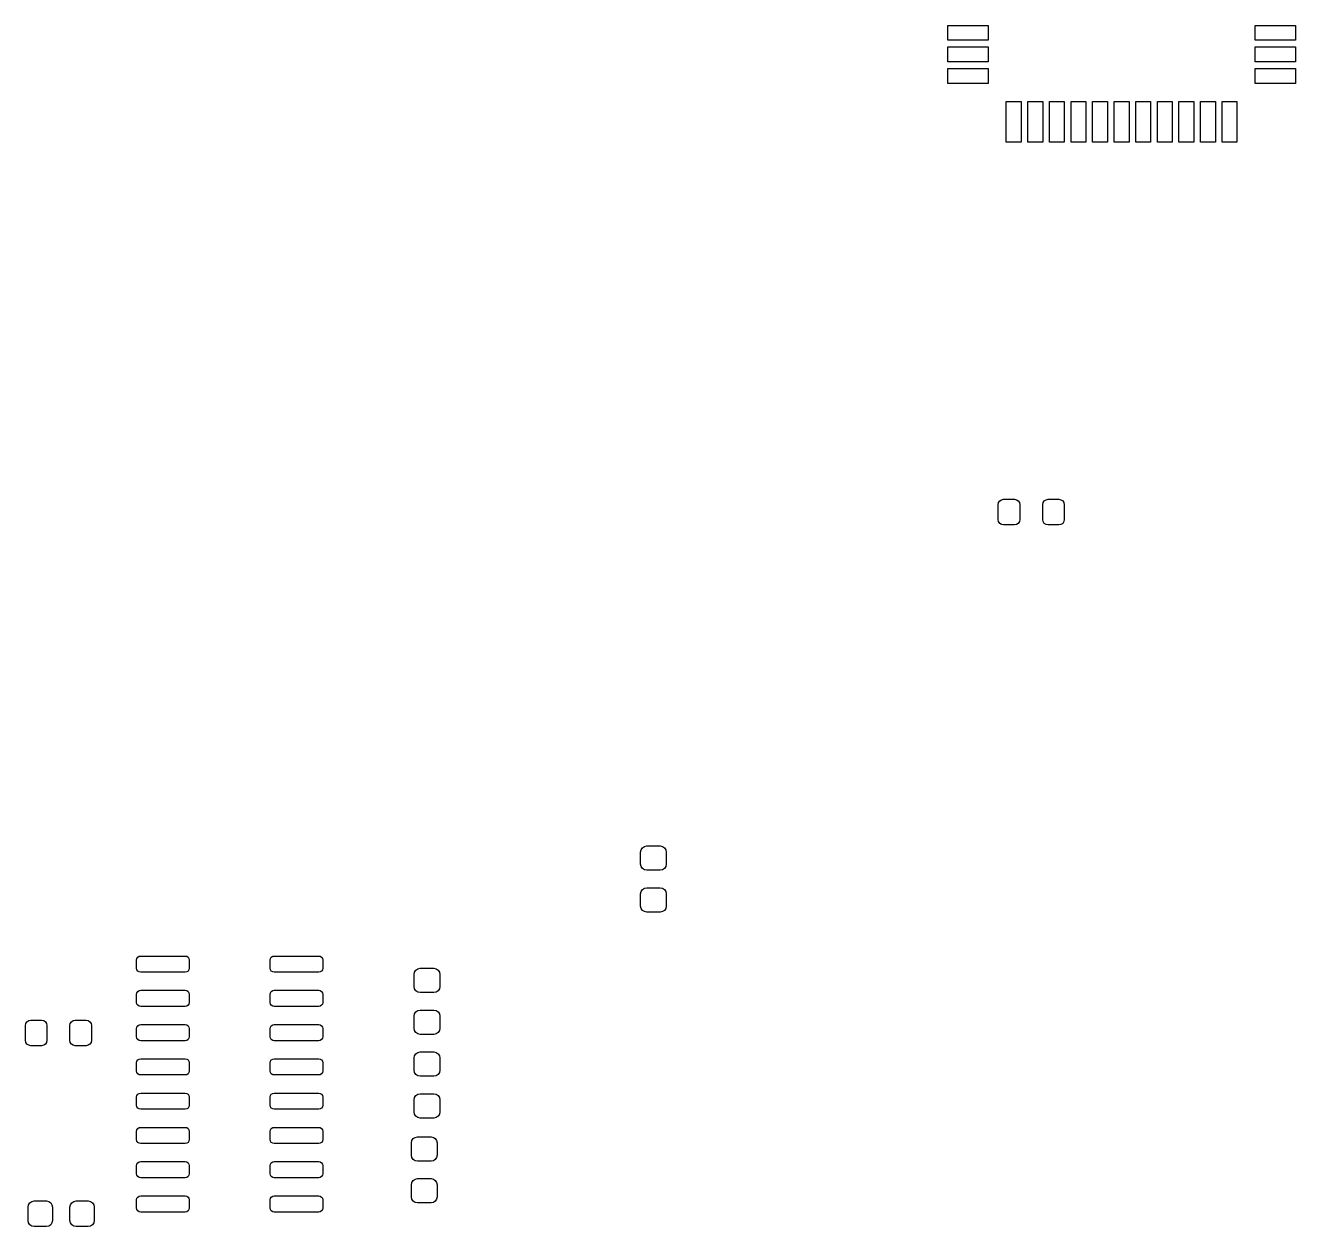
# Model space of a CAD drawing. Extents: x 4.5 to 7.61, y -4.46 to -0.96.
# Drawn here: x 4.505 to 6.359, y -4.462 to -2.709 of the extents above; entities that cross this region are included whole.
import ezdxf

# ---------------------------------------------------------------- set-up
doc = ezdxf.new("R2010")
doc.units = 0
doc.header["$MEASUREMENT"] = 0
doc.layers.add('BLACK', color=7, linetype='CONTINUOUS')

msp = doc.modelspace()

# ---------------------------------------------------------------- linework, layer by layer
at = {"layer": 'BLACK', "linetype": 'CONTINUOUS'}
for p, q in [((5.8512, -2.7302), (5.8512, -2.7085)), ((5.8512, -2.7085), (5.9103, -2.7085)), ((5.9103, -2.7085), (5.9103, -2.7302)), ((6.3, -2.7302), (6.3, -2.7085)), ((6.3, -2.7085), (6.3591, -2.7085)), ((6.3591, -2.7085), (6.3591, -2.7302)), ((5.9103, -2.7302), (5.8512, -2.7302)), ((5.8512, -2.7617), (5.8512, -2.74)), ((5.8512, -2.74), (5.9103, -2.74)), ((5.9103, -2.74), (5.9103, -2.7617)), ((6.3591, -2.7302), (6.3, -2.7302)), ((6.3, -2.7617), (6.3, -2.74)), ((6.3, -2.74), (6.3591, -2.74)), ((6.3591, -2.74), (6.3591, -2.7617)), ((5.9103, -2.7617), (5.8512, -2.7617)), ((6.3591, -2.7617), (6.3, -2.7617)), ((5.8512, -2.7932), (5.8512, -2.7715)), ((5.8512, -2.7715), (5.9103, -2.7715)), ((5.9103, -2.7715), (5.9103, -2.7932)), ((6.3, -2.7932), (6.3, -2.7715)), ((6.3, -2.7715), (6.3591, -2.7715)), ((6.3591, -2.7715), (6.3591, -2.7932)), ((5.9103, -2.7932), (5.8512, -2.7932)), ((6.3591, -2.7932), (6.3, -2.7932)), ((5.9368, -2.8788), (5.9368, -2.8197)), ((5.9368, -2.8197), (5.9585, -2.8197)), ((5.9585, -2.8197), (5.9585, -2.8788)), ((5.9683, -2.8788), (5.9683, -2.8197)), ((5.9683, -2.8197), (5.99, -2.8197)), ((5.99, -2.8197), (5.99, -2.8788)), ((5.9998, -2.8788), (5.9998, -2.8197)), ((5.9998, -2.8197), (6.0215, -2.8197)), ((6.0215, -2.8197), (6.0215, -2.8788)), ((6.0313, -2.8788), (6.0313, -2.8197)), ((6.0313, -2.8197), (6.053, -2.8197)), ((6.053, -2.8197), (6.053, -2.8788)), ((6.0628, -2.8788), (6.0628, -2.8197)), ((6.0628, -2.8197), (6.0845, -2.8197)), ((6.0845, -2.8197), (6.0845, -2.8788)), ((6.0943, -2.8788), (6.0943, -2.8197)), ((6.0943, -2.8197), (6.116, -2.8197)), ((6.116, -2.8197), (6.116, -2.8788)), ((6.1258, -2.8788), (6.1258, -2.8197)), ((6.1258, -2.8197), (6.1475, -2.8197)), ((6.1475, -2.8197), (6.1475, -2.8788)), ((6.1573, -2.8788), (6.1573, -2.8197)), ((6.1573, -2.8197), (6.179, -2.8197)), ((6.179, -2.8197), (6.179, -2.8788)), ((6.1888, -2.8788), (6.1888, -2.8197)), ((6.1888, -2.8197), (6.2105, -2.8197)), ((6.2105, -2.8197), (6.2105, -2.8788)), ((6.2203, -2.8788), (6.2203, -2.8197)), ((6.2203, -2.8197), (6.242, -2.8197)), ((6.242, -2.8197), (6.242, -2.8788)), ((6.2518, -2.8788), (6.2518, -2.8197)), ((6.2518, -2.8197), (6.2735, -2.8197)), ((6.2735, -2.8197), (6.2735, -2.8788)), ((5.9585, -2.8788), (5.9368, -2.8788)), ((5.99, -2.8788), (5.9683, -2.8788)), ((6.0215, -2.8788), (5.9998, -2.8788)), ((6.053, -2.8788), (6.0313, -2.8788)), ((6.0845, -2.8788), (6.0628, -2.8788)), ((6.116, -2.8788), (6.0943, -2.8788)), ((6.1475, -2.8788), (6.1258, -2.8788)), ((6.179, -2.8788), (6.1573, -2.8788)), ((6.2105, -2.8788), (6.1888, -2.8788)), ((6.242, -2.8788), (6.2203, -2.8788)), ((6.2735, -2.8788), (6.2518, -2.8788)), ((5.925, -3.408), (5.9256, -3.405)), ((5.925, -3.4297), (5.925, -3.408)), ((5.9256, -3.405), (5.9273, -3.4025)), ((5.9273, -3.4025), (5.9298, -3.4007)), ((5.9298, -3.4007), (5.9328, -3.4001)), ((5.9328, -3.4001), (5.9486, -3.4001)), ((5.9486, -3.4001), (5.9516, -3.4007)), ((5.9516, -3.4007), (5.9542, -3.4025)), ((5.9542, -3.4025), (5.9559, -3.405)), ((5.9559, -3.405), (5.9565, -3.408)), ((5.9565, -3.408), (5.9565, -3.4297)), ((5.9899, -3.408), (5.9905, -3.405)), ((5.9899, -3.4297), (5.9899, -3.408)), ((5.9905, -3.405), (5.9922, -3.4025)), ((5.9922, -3.4025), (5.9948, -3.4007)), ((5.9948, -3.4007), (5.9978, -3.4001)), ((5.9978, -3.4001), (6.0136, -3.4001)), ((6.0136, -3.4001), (6.0166, -3.4007)), ((6.0166, -3.4007), (6.0191, -3.4025)), ((6.0191, -3.4025), (6.0208, -3.405)), ((6.0208, -3.405), (6.0214, -3.408)), ((6.0214, -3.408), (6.0214, -3.4297)), ((5.9256, -3.4327), (5.925, -3.4297)), ((5.9565, -3.4297), (5.9559, -3.4327)), ((5.9905, -3.4327), (5.9899, -3.4297)), ((6.0214, -3.4297), (6.0208, -3.4327)), ((5.9273, -3.4352), (5.9256, -3.4327)), ((5.9298, -3.4369), (5.9273, -3.4352)), ((5.9328, -3.4375), (5.9298, -3.4369)), ((5.9486, -3.4375), (5.9328, -3.4375)), ((5.9516, -3.4369), (5.9486, -3.4375)), ((5.9542, -3.4352), (5.9516, -3.4369)), ((5.9559, -3.4327), (5.9542, -3.4352)), ((5.9922, -3.4352), (5.9905, -3.4327)), ((5.9948, -3.4369), (5.9922, -3.4352)), ((5.9978, -3.4375), (5.9948, -3.4369)), ((6.0136, -3.4375), (5.9978, -3.4375)), ((6.0166, -3.4369), (6.0136, -3.4375)), ((6.0191, -3.4352), (6.0166, -3.4369)), ((6.0208, -3.4327), (6.0191, -3.4352)), ((5.403, -3.915), (5.4037, -3.9116)), ((5.4037, -3.9116), (5.4056, -3.9087)), ((5.4056, -3.9087), (5.4085, -3.9068)), ((5.4085, -3.9068), (5.4119, -3.9061)), ((5.4119, -3.9061), (5.4316, -3.9061)), ((5.4316, -3.9061), (5.4349, -3.9068)), ((5.4349, -3.9068), (5.4378, -3.9087)), ((5.4378, -3.9087), (5.4397, -3.9116)), ((5.4397, -3.9116), (5.4404, -3.915)), ((5.403, -3.9327), (5.403, -3.915)), ((5.4404, -3.915), (5.4404, -3.9327)), ((5.4037, -3.9361), (5.403, -3.9327)), ((5.4056, -3.939), (5.4037, -3.9361)), ((5.4085, -3.9409), (5.4056, -3.939)), ((5.4119, -3.9416), (5.4085, -3.9409)), ((5.4316, -3.9416), (5.4119, -3.9416)), ((5.4349, -3.9409), (5.4316, -3.9416)), ((5.4378, -3.939), (5.4349, -3.9409)), ((5.4397, -3.9361), (5.4378, -3.939)), ((5.4404, -3.9327), (5.4397, -3.9361)), ((5.4056, -3.9697), (5.4085, -3.9678)), ((5.4085, -3.9678), (5.4119, -3.9671)), ((5.4119, -3.9671), (5.4316, -3.9671)), ((5.4316, -3.9671), (5.4349, -3.9678)), ((5.4349, -3.9678), (5.4378, -3.9697)), ((5.403, -3.976), (5.4037, -3.9726)), ((5.403, -3.9937), (5.403, -3.976)), ((5.4037, -3.9726), (5.4056, -3.9697)), ((5.4378, -3.9697), (5.4397, -3.9726)), ((5.4397, -3.9726), (5.4404, -3.976)), ((5.4404, -3.976), (5.4404, -3.9937)), ((5.4037, -3.9971), (5.403, -3.9937)), ((5.4056, -4), (5.4037, -3.9971)), ((5.4085, -4.0019), (5.4056, -4)), ((5.4119, -4.0026), (5.4085, -4.0019)), ((5.4316, -4.0026), (5.4119, -4.0026)), ((5.4349, -4.0019), (5.4316, -4.0026)), ((5.4378, -4), (5.4349, -4.0019)), ((5.4397, -3.9971), (5.4378, -4)), ((5.4404, -3.9937), (5.4397, -3.9971)), ((4.6673, -4.0726), (4.6678, -4.0703)), ((4.6673, -4.0844), (4.6673, -4.0726)), ((4.6678, -4.0703), (4.6691, -4.0684)), ((4.6691, -4.0684), (4.671, -4.0671)), ((4.671, -4.0671), (4.6732, -4.0667)), ((4.6732, -4.0667), (4.7382, -4.0667)), ((4.7382, -4.0667), (4.7404, -4.0671)), ((4.7404, -4.0671), (4.7424, -4.0684)), ((4.7424, -4.0684), (4.7436, -4.0703)), ((4.7436, -4.0703), (4.7441, -4.0726)), ((4.7441, -4.0726), (4.7441, -4.0844)), ((4.8622, -4.0726), (4.8627, -4.0703)), ((4.8622, -4.0844), (4.8622, -4.0726)), ((4.8627, -4.0703), (4.8639, -4.0684)), ((4.8639, -4.0684), (4.8659, -4.0671)), ((4.8659, -4.0671), (4.8681, -4.0667)), ((4.8681, -4.0667), (4.9331, -4.0667)), ((4.9331, -4.0667), (4.9353, -4.0671)), ((4.9353, -4.0671), (4.9372, -4.0684)), ((4.9372, -4.0684), (4.9385, -4.0703)), ((4.9385, -4.0703), (4.939, -4.0726)), ((4.939, -4.0726), (4.939, -4.0844)), ((4.6678, -4.0867), (4.6673, -4.0844)), ((4.6691, -4.0886), (4.6678, -4.0867)), ((4.671, -4.0899), (4.6691, -4.0886)), ((4.6732, -4.0903), (4.671, -4.0899)), ((4.7382, -4.0903), (4.6732, -4.0903)), ((4.7404, -4.0899), (4.7382, -4.0903)), ((4.7424, -4.0886), (4.7404, -4.0899)), ((4.7436, -4.0867), (4.7424, -4.0886)), ((4.7441, -4.0844), (4.7436, -4.0867)), ((4.8627, -4.0867), (4.8622, -4.0844)), ((4.8639, -4.0886), (4.8627, -4.0867)), ((4.8659, -4.0899), (4.8639, -4.0886)), ((4.8681, -4.0903), (4.8659, -4.0899)), ((4.9331, -4.0903), (4.8681, -4.0903)), ((4.9353, -4.0899), (4.9331, -4.0903)), ((4.9372, -4.0886), (4.9353, -4.0899)), ((4.9385, -4.0867), (4.9372, -4.0886)), ((4.939, -4.0844), (4.9385, -4.0867)), ((5.0724, -4.0935), (5.0731, -4.0901)), ((5.0724, -4.1112), (5.0724, -4.0935)), ((5.0731, -4.0901), (5.075, -4.0872)), ((5.075, -4.0872), (5.0779, -4.0853)), ((5.0779, -4.0853), (5.0813, -4.0846)), ((5.0813, -4.0846), (5.101, -4.0846)), ((5.101, -4.0846), (5.1044, -4.0853)), ((5.1044, -4.0853), (5.1073, -4.0872)), ((5.1073, -4.0872), (5.1092, -4.0901)), ((5.1092, -4.0901), (5.1099, -4.0935)), ((5.1099, -4.0935), (5.1099, -4.1112)), ((5.0731, -4.1146), (5.0724, -4.1112)), ((5.075, -4.1175), (5.0731, -4.1146)), ((5.1092, -4.1146), (5.1073, -4.1175)), ((5.1099, -4.1112), (5.1092, -4.1146)), ((4.6673, -4.1226), (4.6678, -4.1203)), ((4.6673, -4.1344), (4.6673, -4.1226)), ((4.6678, -4.1367), (4.6673, -4.1344)), ((4.6678, -4.1203), (4.6691, -4.1184)), ((4.6691, -4.1184), (4.671, -4.1171)), ((4.671, -4.1171), (4.6732, -4.1167)), ((4.6732, -4.1167), (4.7382, -4.1167)), ((4.7382, -4.1167), (4.7404, -4.1171)), ((4.7404, -4.1171), (4.7424, -4.1184)), ((4.7424, -4.1184), (4.7436, -4.1203)), ((4.7436, -4.1203), (4.7441, -4.1226)), ((4.7441, -4.1344), (4.7436, -4.1367)), ((4.7441, -4.1226), (4.7441, -4.1344)), ((4.8622, -4.1226), (4.8627, -4.1203)), ((4.8622, -4.1344), (4.8622, -4.1226)), ((4.8627, -4.1367), (4.8622, -4.1344)), ((4.8627, -4.1203), (4.8639, -4.1184)), ((4.8639, -4.1184), (4.8659, -4.1171)), ((4.8659, -4.1171), (4.8681, -4.1167)), ((4.8681, -4.1167), (4.9331, -4.1167)), ((4.9331, -4.1167), (4.9353, -4.1171)), ((4.9353, -4.1171), (4.9372, -4.1184)), ((4.9372, -4.1184), (4.9385, -4.1203)), ((4.9385, -4.1203), (4.939, -4.1226)), ((4.939, -4.1344), (4.9385, -4.1367)), ((4.939, -4.1226), (4.939, -4.1344)), ((5.0779, -4.1194), (5.075, -4.1175)), ((5.0813, -4.1201), (5.0779, -4.1194)), ((5.101, -4.1201), (5.0813, -4.1201)), ((5.1044, -4.1194), (5.101, -4.1201)), ((5.1073, -4.1175), (5.1044, -4.1194)), ((4.6691, -4.1386), (4.6678, -4.1367)), ((4.671, -4.1399), (4.6691, -4.1386)), ((4.6732, -4.1403), (4.671, -4.1399)), ((4.7382, -4.1403), (4.6732, -4.1403)), ((4.7404, -4.1399), (4.7382, -4.1403)), ((4.7424, -4.1386), (4.7404, -4.1399)), ((4.7436, -4.1367), (4.7424, -4.1386)), ((4.8639, -4.1386), (4.8627, -4.1367)), ((4.8659, -4.1399), (4.8639, -4.1386)), ((4.8681, -4.1403), (4.8659, -4.1399)), ((4.9331, -4.1403), (4.8681, -4.1403)), ((4.9353, -4.1399), (4.9331, -4.1403)), ((4.9372, -4.1386), (4.9353, -4.1399)), ((4.9385, -4.1367), (4.9372, -4.1386)), ((5.0724, -4.1545), (5.0731, -4.1511)), ((5.0731, -4.1511), (5.075, -4.1482)), ((5.075, -4.1482), (5.0779, -4.1463)), ((5.0779, -4.1463), (5.0813, -4.1456)), ((5.0813, -4.1456), (5.101, -4.1456)), ((5.101, -4.1456), (5.1044, -4.1463)), ((5.1044, -4.1463), (5.1073, -4.1482)), ((5.1073, -4.1482), (5.1092, -4.1511)), ((5.1092, -4.1511), (5.1099, -4.1545)), ((4.5049, -4.168), (4.5055, -4.165)), ((4.5049, -4.1897), (4.5049, -4.168)), ((4.5055, -4.165), (4.5072, -4.1625)), ((4.5072, -4.1625), (4.5098, -4.1607)), ((4.5098, -4.1607), (4.5128, -4.1601)), ((4.5128, -4.1601), (4.5285, -4.1601)), ((4.5285, -4.1601), (4.5316, -4.1607)), ((4.5316, -4.1607), (4.5341, -4.1625)), ((4.5341, -4.1625), (4.5358, -4.165)), ((4.5358, -4.165), (4.5364, -4.168)), ((4.5364, -4.168), (4.5364, -4.1897)), ((4.5699, -4.168), (4.5705, -4.165)), ((4.5699, -4.1897), (4.5699, -4.168)), ((4.5705, -4.165), (4.5722, -4.1625)), ((4.5722, -4.1625), (4.5747, -4.1607)), ((4.5747, -4.1607), (4.5778, -4.1601)), ((4.5778, -4.1601), (4.5935, -4.1601)), ((4.5935, -4.1601), (4.5965, -4.1607)), ((4.5965, -4.1607), (4.5991, -4.1625)), ((4.5991, -4.1625), (4.6008, -4.165)), ((4.6008, -4.165), (4.6014, -4.168)), ((4.6014, -4.168), (4.6014, -4.1897)), ((4.6673, -4.1726), (4.6678, -4.1703)), ((4.6678, -4.1703), (4.6691, -4.1684)), ((4.6691, -4.1684), (4.671, -4.1671)), ((4.671, -4.1671), (4.6732, -4.1667)), ((4.6732, -4.1667), (4.7382, -4.1667)), ((4.7382, -4.1667), (4.7404, -4.1671)), ((4.7404, -4.1671), (4.7424, -4.1684)), ((4.7424, -4.1684), (4.7436, -4.1703)), ((4.7436, -4.1703), (4.7441, -4.1726)), ((4.8622, -4.1726), (4.8627, -4.1703)), ((4.8627, -4.1703), (4.8639, -4.1684)), ((4.8639, -4.1684), (4.8659, -4.1671)), ((4.8659, -4.1671), (4.8681, -4.1667)), ((4.8681, -4.1667), (4.9331, -4.1667)), ((4.9331, -4.1667), (4.9353, -4.1671)), ((4.9353, -4.1671), (4.9372, -4.1684)), ((4.9372, -4.1684), (4.9385, -4.1703)), ((4.9385, -4.1703), (4.939, -4.1726)), ((5.0724, -4.1722), (5.0724, -4.1545)), ((5.1099, -4.1545), (5.1099, -4.1722)), ((4.5055, -4.1927), (4.5049, -4.1897)), ((4.5364, -4.1897), (4.5358, -4.1927)), ((4.5705, -4.1927), (4.5699, -4.1897)), ((4.6014, -4.1897), (4.6008, -4.1927)), ((4.6673, -4.1844), (4.6673, -4.1726)), ((4.6678, -4.1867), (4.6673, -4.1844)), ((4.6691, -4.1886), (4.6678, -4.1867)), ((4.671, -4.1899), (4.6691, -4.1886)), ((4.6732, -4.1903), (4.671, -4.1899)), ((4.7382, -4.1903), (4.6732, -4.1903)), ((4.7404, -4.1899), (4.7382, -4.1903)), ((4.7424, -4.1886), (4.7404, -4.1899)), ((4.7436, -4.1867), (4.7424, -4.1886)), ((4.7441, -4.1844), (4.7436, -4.1867)), ((4.7441, -4.1726), (4.7441, -4.1844)), ((4.8622, -4.1844), (4.8622, -4.1726)), ((4.8627, -4.1867), (4.8622, -4.1844)), ((4.8639, -4.1886), (4.8627, -4.1867)), ((4.8659, -4.1899), (4.8639, -4.1886)), ((4.8681, -4.1903), (4.8659, -4.1899)), ((4.9331, -4.1903), (4.8681, -4.1903)), ((4.9353, -4.1899), (4.9331, -4.1903)), ((4.9372, -4.1886), (4.9353, -4.1899)), ((4.9385, -4.1867), (4.9372, -4.1886)), ((4.939, -4.1844), (4.9385, -4.1867)), ((4.939, -4.1726), (4.939, -4.1844)), ((5.0731, -4.1756), (5.0724, -4.1722)), ((5.075, -4.1785), (5.0731, -4.1756)), ((5.0779, -4.1804), (5.075, -4.1785)), ((5.0813, -4.1811), (5.0779, -4.1804)), ((5.101, -4.1811), (5.0813, -4.1811)), ((5.1044, -4.1804), (5.101, -4.1811)), ((5.1073, -4.1785), (5.1044, -4.1804)), ((5.1092, -4.1756), (5.1073, -4.1785)), ((5.1099, -4.1722), (5.1092, -4.1756)), ((4.5072, -4.1952), (4.5055, -4.1927)), ((4.5098, -4.197), (4.5072, -4.1952)), ((4.5128, -4.1976), (4.5098, -4.197)), ((4.5285, -4.1976), (4.5128, -4.1976)), ((4.5316, -4.197), (4.5285, -4.1976)), ((4.5341, -4.1952), (4.5316, -4.197)), ((4.5358, -4.1927), (4.5341, -4.1952)), ((4.5722, -4.1952), (4.5705, -4.1927)), ((4.5747, -4.197), (4.5722, -4.1952)), ((4.5778, -4.1976), (4.5747, -4.197)), ((4.5935, -4.1976), (4.5778, -4.1976)), ((4.5965, -4.197), (4.5935, -4.1976)), ((4.5991, -4.1952), (4.5965, -4.197)), ((4.6008, -4.1927), (4.5991, -4.1952)), ((5.075, -4.2092), (5.0779, -4.2073)), ((5.0779, -4.2073), (5.0813, -4.2066)), ((5.0813, -4.2066), (5.101, -4.2066)), ((5.101, -4.2066), (5.1044, -4.2073)), ((5.1044, -4.2073), (5.1073, -4.2092)), ((4.6673, -4.2226), (4.6678, -4.2203)), ((4.6673, -4.2344), (4.6673, -4.2226)), ((4.6678, -4.2203), (4.6691, -4.2184)), ((4.6691, -4.2184), (4.671, -4.2171)), ((4.671, -4.2171), (4.6732, -4.2167)), ((4.6732, -4.2167), (4.7382, -4.2167)), ((4.7382, -4.2167), (4.7404, -4.2171)), ((4.7404, -4.2171), (4.7424, -4.2184)), ((4.7424, -4.2184), (4.7436, -4.2203)), ((4.7436, -4.2203), (4.7441, -4.2226)), ((4.7441, -4.2226), (4.7441, -4.2344)), ((4.8622, -4.2226), (4.8627, -4.2203)), ((4.8622, -4.2344), (4.8622, -4.2226)), ((4.8627, -4.2203), (4.8639, -4.2184)), ((4.8639, -4.2184), (4.8659, -4.2171)), ((4.8659, -4.2171), (4.8681, -4.2167)), ((4.8681, -4.2167), (4.9331, -4.2167)), ((4.9331, -4.2167), (4.9353, -4.2171)), ((4.9353, -4.2171), (4.9372, -4.2184)), ((4.9372, -4.2184), (4.9385, -4.2203)), ((4.9385, -4.2203), (4.939, -4.2226)), ((4.939, -4.2226), (4.939, -4.2344)), ((5.0724, -4.2155), (5.0731, -4.2121)), ((5.0724, -4.2332), (5.0724, -4.2155)), ((5.0731, -4.2121), (5.075, -4.2092)), ((5.1073, -4.2092), (5.1092, -4.2121)), ((5.1092, -4.2121), (5.1099, -4.2155)), ((5.1099, -4.2155), (5.1099, -4.2332)), ((4.6678, -4.2367), (4.6673, -4.2344)), ((4.6691, -4.2386), (4.6678, -4.2367)), ((4.671, -4.2399), (4.6691, -4.2386)), ((4.6732, -4.2403), (4.671, -4.2399)), ((4.7382, -4.2403), (4.6732, -4.2403)), ((4.7404, -4.2399), (4.7382, -4.2403)), ((4.7424, -4.2386), (4.7404, -4.2399)), ((4.7436, -4.2367), (4.7424, -4.2386)), ((4.7441, -4.2344), (4.7436, -4.2367)), ((4.8627, -4.2367), (4.8622, -4.2344)), ((4.8639, -4.2386), (4.8627, -4.2367)), ((4.8659, -4.2399), (4.8639, -4.2386)), ((4.8681, -4.2403), (4.8659, -4.2399)), ((4.9331, -4.2403), (4.8681, -4.2403)), ((4.9353, -4.2399), (4.9331, -4.2403)), ((4.9372, -4.2386), (4.9353, -4.2399)), ((4.9385, -4.2367), (4.9372, -4.2386)), ((4.939, -4.2344), (4.9385, -4.2367)), ((5.0731, -4.2366), (5.0724, -4.2332)), ((5.075, -4.2395), (5.0731, -4.2366)), ((5.0779, -4.2414), (5.075, -4.2395)), ((5.0813, -4.2421), (5.0779, -4.2414)), ((5.101, -4.2421), (5.0813, -4.2421)), ((5.1044, -4.2414), (5.101, -4.2421)), ((5.1073, -4.2395), (5.1044, -4.2414)), ((5.1092, -4.2366), (5.1073, -4.2395)), ((5.1099, -4.2332), (5.1092, -4.2366)), ((4.6673, -4.2726), (4.6678, -4.2703)), ((4.6673, -4.2844), (4.6673, -4.2726)), ((4.6678, -4.2703), (4.6691, -4.2684)), ((4.6691, -4.2684), (4.671, -4.2671)), ((4.671, -4.2671), (4.6732, -4.2667)), ((4.6732, -4.2667), (4.7382, -4.2667)), ((4.7382, -4.2667), (4.7404, -4.2671)), ((4.7404, -4.2671), (4.7424, -4.2684)), ((4.7424, -4.2684), (4.7436, -4.2703)), ((4.7436, -4.2703), (4.7441, -4.2726)), ((4.7441, -4.2726), (4.7441, -4.2844)), ((4.8622, -4.2726), (4.8627, -4.2703)), ((4.8622, -4.2844), (4.8622, -4.2726)), ((4.8627, -4.2703), (4.8639, -4.2684)), ((4.8639, -4.2684), (4.8659, -4.2671)), ((4.8659, -4.2671), (4.8681, -4.2667)), ((4.8681, -4.2667), (4.9331, -4.2667)), ((4.9331, -4.2667), (4.9353, -4.2671)), ((4.9353, -4.2671), (4.9372, -4.2684)), ((4.9372, -4.2684), (4.9385, -4.2703)), ((4.9385, -4.2703), (4.939, -4.2726)), ((4.939, -4.2726), (4.939, -4.2844)), ((5.0724, -4.2765), (5.0731, -4.2731)), ((5.0724, -4.2942), (5.0724, -4.2765)), ((5.0731, -4.2731), (5.075, -4.2702)), ((5.075, -4.2702), (5.0779, -4.2683)), ((5.0779, -4.2683), (5.0813, -4.2676)), ((5.0813, -4.2676), (5.101, -4.2676)), ((5.101, -4.2676), (5.1044, -4.2683)), ((5.1044, -4.2683), (5.1073, -4.2702)), ((5.1073, -4.2702), (5.1092, -4.2731)), ((5.1092, -4.2731), (5.1099, -4.2765)), ((5.1099, -4.2765), (5.1099, -4.2942)), ((4.6678, -4.2867), (4.6673, -4.2844)), ((4.6691, -4.2886), (4.6678, -4.2867)), ((4.671, -4.2899), (4.6691, -4.2886)), ((4.6732, -4.2903), (4.671, -4.2899)), ((4.7382, -4.2903), (4.6732, -4.2903)), ((4.7404, -4.2899), (4.7382, -4.2903)), ((4.7424, -4.2886), (4.7404, -4.2899)), ((4.7436, -4.2867), (4.7424, -4.2886)), ((4.7441, -4.2844), (4.7436, -4.2867)), ((4.8627, -4.2867), (4.8622, -4.2844)), ((4.8639, -4.2886), (4.8627, -4.2867)), ((4.8659, -4.2899), (4.8639, -4.2886)), ((4.8681, -4.2903), (4.8659, -4.2899)), ((4.9331, -4.2903), (4.8681, -4.2903)), ((4.9353, -4.2899), (4.9331, -4.2903)), ((4.9372, -4.2886), (4.9353, -4.2899)), ((4.9385, -4.2867), (4.9372, -4.2886)), ((4.939, -4.2844), (4.9385, -4.2867)), ((5.0731, -4.2976), (5.0724, -4.2942)), ((5.075, -4.3005), (5.0731, -4.2976)), ((5.0779, -4.3024), (5.075, -4.3005)), ((5.1073, -4.3005), (5.1044, -4.3024)), ((5.1092, -4.2976), (5.1073, -4.3005)), ((5.1099, -4.2942), (5.1092, -4.2976)), ((4.6678, -4.3203), (4.6691, -4.3184)), ((4.6691, -4.3184), (4.671, -4.3171)), ((4.671, -4.3171), (4.6732, -4.3167)), ((4.6732, -4.3167), (4.7382, -4.3167)), ((4.7382, -4.3167), (4.7404, -4.3171)), ((4.7404, -4.3171), (4.7424, -4.3184)), ((4.7424, -4.3184), (4.7436, -4.3203)), ((4.8627, -4.3203), (4.8639, -4.3184)), ((4.8639, -4.3184), (4.8659, -4.3171)), ((4.8659, -4.3171), (4.8681, -4.3167)), ((4.8681, -4.3167), (4.9331, -4.3167)), ((4.9331, -4.3167), (4.9353, -4.3171)), ((4.9353, -4.3171), (4.9372, -4.3184)), ((4.9372, -4.3184), (4.9385, -4.3203)), ((5.0813, -4.3031), (5.0779, -4.3024)), ((5.101, -4.3031), (5.0813, -4.3031)), ((5.1044, -4.3024), (5.101, -4.3031)), ((4.6673, -4.3226), (4.6678, -4.3203)), ((4.6673, -4.3344), (4.6673, -4.3226)), ((4.6678, -4.3367), (4.6673, -4.3344)), ((4.6691, -4.3386), (4.6678, -4.3367)), ((4.671, -4.3399), (4.6691, -4.3386)), ((4.7424, -4.3386), (4.7404, -4.3399)), ((4.7436, -4.3367), (4.7424, -4.3386)), ((4.7436, -4.3203), (4.7441, -4.3226)), ((4.7441, -4.3344), (4.7436, -4.3367)), ((4.7441, -4.3226), (4.7441, -4.3344)), ((4.8622, -4.3226), (4.8627, -4.3203)), ((4.8622, -4.3344), (4.8622, -4.3226)), ((4.8627, -4.3367), (4.8622, -4.3344)), ((4.8639, -4.3386), (4.8627, -4.3367)), ((4.8659, -4.3399), (4.8639, -4.3386)), ((4.9372, -4.3386), (4.9353, -4.3399)), ((4.9385, -4.3367), (4.9372, -4.3386)), ((4.9385, -4.3203), (4.939, -4.3226)), ((4.939, -4.3344), (4.9385, -4.3367)), ((4.939, -4.3226), (4.939, -4.3344)), ((5.0684, -4.3395), (5.0691, -4.3361)), ((5.0691, -4.3361), (5.071, -4.3332)), ((5.071, -4.3332), (5.0739, -4.3313)), ((5.0739, -4.3313), (5.0773, -4.3306)), ((5.0773, -4.3306), (5.097, -4.3306)), ((5.097, -4.3306), (5.1004, -4.3313)), ((5.1004, -4.3313), (5.1033, -4.3332)), ((5.1033, -4.3332), (5.1052, -4.3361)), ((5.1052, -4.3361), (5.1059, -4.3395)), ((4.6732, -4.3403), (4.671, -4.3399)), ((4.7382, -4.3403), (4.6732, -4.3403)), ((4.7404, -4.3399), (4.7382, -4.3403)), ((4.8681, -4.3403), (4.8659, -4.3399)), ((4.9331, -4.3403), (4.8681, -4.3403)), ((4.9353, -4.3399), (4.9331, -4.3403)), ((5.0684, -4.3572), (5.0684, -4.3395)), ((5.0691, -4.3606), (5.0684, -4.3572)), ((5.1059, -4.3572), (5.1052, -4.3606)), ((5.1059, -4.3395), (5.1059, -4.3572)), ((4.6673, -4.3726), (4.6678, -4.3703)), ((4.6673, -4.3844), (4.6673, -4.3726)), ((4.6678, -4.3703), (4.6691, -4.3684)), ((4.6691, -4.3684), (4.671, -4.3671)), ((4.671, -4.3671), (4.6732, -4.3667)), ((4.6732, -4.3667), (4.7382, -4.3667)), ((4.7382, -4.3667), (4.7404, -4.3671)), ((4.7404, -4.3671), (4.7424, -4.3684)), ((4.7424, -4.3684), (4.7436, -4.3703)), ((4.7436, -4.3703), (4.7441, -4.3726)), ((4.7441, -4.3726), (4.7441, -4.3844)), ((4.8622, -4.3726), (4.8627, -4.3703)), ((4.8622, -4.3844), (4.8622, -4.3726)), ((4.8627, -4.3703), (4.8639, -4.3684)), ((4.8639, -4.3684), (4.8659, -4.3671)), ((4.8659, -4.3671), (4.8681, -4.3667)), ((4.8681, -4.3667), (4.9331, -4.3667)), ((4.9331, -4.3667), (4.9353, -4.3671)), ((4.9353, -4.3671), (4.9372, -4.3684)), ((4.9372, -4.3684), (4.9385, -4.3703)), ((4.9385, -4.3703), (4.939, -4.3726)), ((4.939, -4.3726), (4.939, -4.3844)), ((5.071, -4.3635), (5.0691, -4.3606)), ((5.0739, -4.3654), (5.071, -4.3635)), ((5.0773, -4.3661), (5.0739, -4.3654)), ((5.097, -4.3661), (5.0773, -4.3661)), ((5.1004, -4.3654), (5.097, -4.3661)), ((5.1033, -4.3635), (5.1004, -4.3654)), ((5.1052, -4.3606), (5.1033, -4.3635)), ((4.6678, -4.3867), (4.6673, -4.3844)), ((4.6691, -4.3886), (4.6678, -4.3867)), ((4.671, -4.3899), (4.6691, -4.3886)), ((4.6732, -4.3903), (4.671, -4.3899)), ((4.7382, -4.3903), (4.6732, -4.3903)), ((4.7404, -4.3899), (4.7382, -4.3903)), ((4.7424, -4.3886), (4.7404, -4.3899)), ((4.7436, -4.3867), (4.7424, -4.3886)), ((4.7441, -4.3844), (4.7436, -4.3867)), ((4.8627, -4.3867), (4.8622, -4.3844)), ((4.8639, -4.3886), (4.8627, -4.3867)), ((4.8659, -4.3899), (4.8639, -4.3886)), ((4.8681, -4.3903), (4.8659, -4.3899)), ((4.9331, -4.3903), (4.8681, -4.3903)), ((4.9353, -4.3899), (4.9331, -4.3903)), ((4.9372, -4.3886), (4.9353, -4.3899)), ((4.9385, -4.3867), (4.9372, -4.3886)), ((4.939, -4.3844), (4.9385, -4.3867)), ((5.0691, -4.3971), (5.071, -4.3942)), ((5.071, -4.3942), (5.0739, -4.3923)), ((5.0739, -4.3923), (5.0773, -4.3916)), ((5.0773, -4.3916), (5.097, -4.3916)), ((5.097, -4.3916), (5.1004, -4.3923)), ((5.1004, -4.3923), (5.1033, -4.3942)), ((5.1033, -4.3942), (5.1052, -4.3971)), ((5.0684, -4.4005), (5.0691, -4.3971)), ((5.0684, -4.4182), (5.0684, -4.4005)), ((5.1052, -4.3971), (5.1059, -4.4005)), ((5.1059, -4.4005), (5.1059, -4.4182)), ((4.5089, -4.433), (4.5096, -4.4296)), ((4.5096, -4.4296), (4.5115, -4.4267)), ((4.5115, -4.4267), (4.5144, -4.4248)), ((4.5144, -4.4248), (4.5178, -4.4241)), ((4.5178, -4.4241), (4.5355, -4.4241)), ((4.5355, -4.4241), (4.5389, -4.4248)), ((4.5389, -4.4248), (4.5418, -4.4267)), ((4.5418, -4.4267), (4.5437, -4.4296)), ((4.5437, -4.4296), (4.5444, -4.433)), ((4.5699, -4.433), (4.5706, -4.4296)), ((4.5706, -4.4296), (4.5725, -4.4267)), ((4.5725, -4.4267), (4.5754, -4.4248)), ((4.5754, -4.4248), (4.5788, -4.4241)), ((4.5788, -4.4241), (4.5965, -4.4241)), ((4.5965, -4.4241), (4.5999, -4.4248)), ((4.5999, -4.4248), (4.6028, -4.4267)), ((4.6028, -4.4267), (4.6047, -4.4296)), ((4.6047, -4.4296), (4.6054, -4.433)), ((4.6673, -4.4226), (4.6678, -4.4203)), ((4.6673, -4.4344), (4.6673, -4.4226)), ((4.6678, -4.4203), (4.6691, -4.4184)), ((4.6691, -4.4184), (4.671, -4.4171)), ((4.671, -4.4171), (4.6732, -4.4167)), ((4.6732, -4.4167), (4.7382, -4.4167)), ((4.7382, -4.4167), (4.7404, -4.4171)), ((4.7404, -4.4171), (4.7424, -4.4184)), ((4.7424, -4.4184), (4.7436, -4.4203)), ((4.7436, -4.4203), (4.7441, -4.4226)), ((4.7441, -4.4226), (4.7441, -4.4344)), ((4.8622, -4.4226), (4.8627, -4.4203)), ((4.8622, -4.4344), (4.8622, -4.4226)), ((4.8627, -4.4203), (4.8639, -4.4184)), ((4.8639, -4.4184), (4.8659, -4.4171)), ((4.8659, -4.4171), (4.8681, -4.4167)), ((4.8681, -4.4167), (4.9331, -4.4167)), ((4.9331, -4.4167), (4.9353, -4.4171)), ((4.9353, -4.4171), (4.9372, -4.4184)), ((4.9372, -4.4184), (4.9385, -4.4203)), ((4.9385, -4.4203), (4.939, -4.4226)), ((4.939, -4.4226), (4.939, -4.4344)), ((5.0691, -4.4216), (5.0684, -4.4182)), ((5.071, -4.4245), (5.0691, -4.4216)), ((5.0739, -4.4264), (5.071, -4.4245)), ((5.0773, -4.4271), (5.0739, -4.4264)), ((5.097, -4.4271), (5.0773, -4.4271)), ((5.1004, -4.4264), (5.097, -4.4271)), ((5.1033, -4.4245), (5.1004, -4.4264)), ((5.1052, -4.4216), (5.1033, -4.4245)), ((5.1059, -4.4182), (5.1052, -4.4216)), ((4.5089, -4.4527), (4.5089, -4.433)), ((4.5444, -4.433), (4.5444, -4.4527)), ((4.5699, -4.4527), (4.5699, -4.433)), ((4.6054, -4.433), (4.6054, -4.4527)), ((4.6678, -4.4367), (4.6673, -4.4344)), ((4.6691, -4.4386), (4.6678, -4.4367)), ((4.671, -4.4399), (4.6691, -4.4386)), ((4.6732, -4.4403), (4.671, -4.4399)), ((4.7382, -4.4403), (4.6732, -4.4403)), ((4.7404, -4.4399), (4.7382, -4.4403)), ((4.7424, -4.4386), (4.7404, -4.4399)), ((4.7436, -4.4367), (4.7424, -4.4386)), ((4.7441, -4.4344), (4.7436, -4.4367)), ((4.8627, -4.4367), (4.8622, -4.4344)), ((4.8639, -4.4386), (4.8627, -4.4367)), ((4.8659, -4.4399), (4.8639, -4.4386)), ((4.8681, -4.4403), (4.8659, -4.4399)), ((4.9331, -4.4403), (4.8681, -4.4403)), ((4.9353, -4.4399), (4.9331, -4.4403)), ((4.9372, -4.4386), (4.9353, -4.4399)), ((4.9385, -4.4367), (4.9372, -4.4386)), ((4.939, -4.4344), (4.9385, -4.4367)), ((4.5096, -4.4561), (4.5089, -4.4527)), ((4.5115, -4.459), (4.5096, -4.4561)), ((4.5144, -4.4609), (4.5115, -4.459)), ((4.5178, -4.4616), (4.5144, -4.4609)), ((4.5355, -4.4616), (4.5178, -4.4616)), ((4.5389, -4.4609), (4.5355, -4.4616)), ((4.5418, -4.459), (4.5389, -4.4609)), ((4.5437, -4.4561), (4.5418, -4.459)), ((4.5444, -4.4527), (4.5437, -4.4561)), ((4.5706, -4.4561), (4.5699, -4.4527)), ((4.5725, -4.459), (4.5706, -4.4561)), ((4.5754, -4.4609), (4.5725, -4.459)), ((4.5788, -4.4616), (4.5754, -4.4609)), ((4.5965, -4.4616), (4.5788, -4.4616)), ((4.5999, -4.4609), (4.5965, -4.4616)), ((4.6028, -4.459), (4.5999, -4.4609)), ((4.6047, -4.4561), (4.6028, -4.459)), ((4.6054, -4.4527), (4.6047, -4.4561))]:
    msp.add_line(p, q, dxfattribs=at)

doc.saveas('drawing.dxf')
